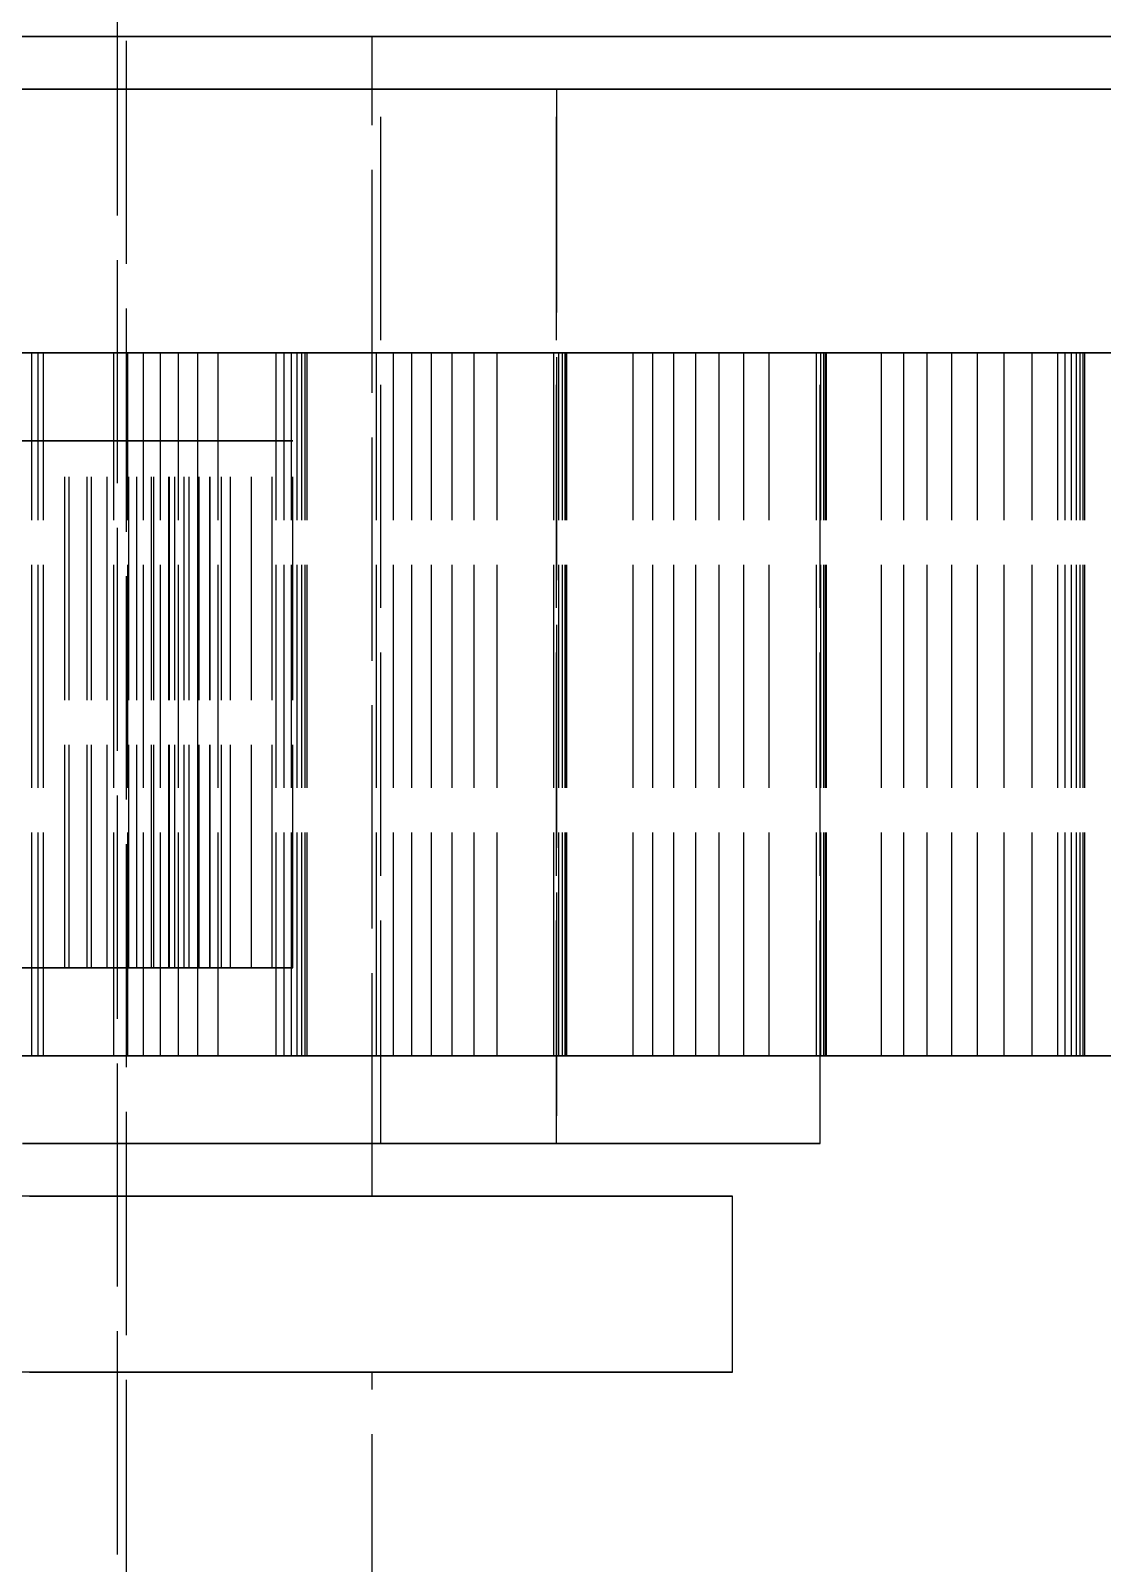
# Model space of a CAD drawing. Header units: millimetres. Extents: x -9 to 221, y -53 to 198.
# Drawn here: x 160.98 to 167.08, y 16.91 to 25.63 of the extents above; entities that cross this region are included whole.
import ezdxf

# ---------------------------------------------------------------- set-up
doc = ezdxf.new("R2010")
doc.units = ezdxf.units.MM
doc.linetypes.add('DASHED', pattern=[1.524, 1.27, -0.254])
doc.layers.add('HIDDEN', color=8, linetype='DASHED')
doc.layers.add('VISIBLE', color=7, linetype='CONTINUOUS')

msp = doc.modelspace()

# ---------------------------------------------------------------- linework, layer by layer
at = {"layer": 'HIDDEN'}
for points in [[(161.475, -25.71), (161.475, 31.6)], [(161.525, 27.1), (161.525, -20.2)], [(167.7369, 25.6), (166.975, 25.6), (166.2131, 25.6), (165.45119, 25.6), (164.68929, 25.6), (163.92738, 25.6), (163.16548, 25.6), (162.40357, 25.6), (161.64167, 25.6), (160.87976, 25.6), (160.11786, 25.6), (159.35595, 25.6), (158.59405, 25.6), (157.83214, 25.6), (157.07024, 25.6), (156.30833, 25.6), (155.54643, 25.6), (154.78452, 25.6), (154.02262, 25.6), (153.26071, 25.6), (152.49881, 25.6), (151.7369, 25.6), (150.975, 25.6)], [(162.925, 25.6), (162.7996, 25.6), (162.67421, 25.6), (162.54881, 25.6), (162.42341, 25.6), (162.29802, 25.6), (162.17262, 25.6), (162.04722, 25.6), (161.92183, 25.6), (161.79643, 25.6), (161.67103, 25.6), (161.54563, 25.6), (161.42024, 25.6), (161.29484, 25.6), (161.16944, 25.6), (161.04405, 25.6), (160.91865, 25.6)], [(160.98135, 25.6), (161.04405, 25.6), (161.10675, 25.6), (161.16944, 25.6), (161.23214, 25.6), (161.29484, 25.6), (161.35754, 25.6), (161.42024, 25.6), (161.48294, 25.6), (161.54563, 25.6), (161.60833, 25.6), (161.67103, 25.6), (161.73373, 25.6), (161.79643, 25.6), (161.85913, 25.6), (161.92183, 25.6), (161.98452, 25.6), (162.04722, 25.6), (162.10992, 25.6), (162.17262, 25.6), (162.23532, 25.6), (162.29802, 25.6), (162.36071, 25.6), (162.42341, 25.6), (162.48611, 25.6), (162.54881, 25.6), (162.61151, 25.6), (162.67421, 25.6), (162.7369, 25.6), (162.7996, 25.6), (162.8623, 25.6), (162.925, 25.6)], [(167.7369, 25.3), (166.975, 25.3), (166.2131, 25.3), (165.45119, 25.3), (164.68929, 25.3), (163.92738, 25.3), (163.16548, 25.3), (162.40357, 25.3), (161.64167, 25.3), (160.87976, 25.3), (160.11786, 25.3), (159.35595, 25.3), (158.59405, 25.3), (157.83214, 25.3), (157.07024, 25.3), (156.30833, 25.3), (155.54643, 25.3), (154.78452, 25.3), (154.02262, 25.3), (153.26071, 25.3), (152.49881, 25.3), (151.7369, 25.3), (150.975, 25.3)], [(160.94325, 25.3), (161.00675, 25.3), (161.07024, 25.3), (161.13373, 25.3), (161.19722, 25.3), (161.26071, 25.3), (161.32421, 25.3), (161.3877, 25.3), (161.45119, 25.3), (161.51468, 25.3), (161.57817, 25.3), (161.64167, 25.3), (161.70516, 25.3), (161.76865, 25.3), (161.83214, 25.3), (161.89563, 25.3), (161.95913, 25.3), (162.02262, 25.3), (162.08611, 25.3), (162.1496, 25.3), (162.2131, 25.3), (162.27659, 25.3), (162.34008, 25.3), (162.40357, 25.3), (162.46706, 25.3), (162.53056, 25.3), (162.59405, 25.3), (162.65754, 25.3), (162.72103, 25.3), (162.78452, 25.3), (162.84802, 25.3), (162.91151, 25.3), (162.975, 25.3)], [(162.975, 25.3), (162.84802, 25.3), (162.72103, 25.3), (162.59405, 25.3), (162.46706, 25.3), (162.34008, 25.3), (162.2131, 25.3), (162.08611, 25.3), (161.95913, 25.3), (161.83214, 25.3), (161.70516, 25.3), (161.57817, 25.3), (161.45119, 25.3), (161.32421, 25.3), (161.19722, 25.3), (161.07024, 25.3), (160.94325, 25.3)], [(160.95913, 25.3), (161.03849, 25.3), (161.11786, 25.3), (161.19722, 25.3), (161.27659, 25.3), (161.35595, 25.3), (161.43532, 25.3), (161.51468, 25.3), (161.59405, 25.3), (161.67341, 25.3), (161.75278, 25.3), (161.83214, 25.3), (161.91151, 25.3), (161.99087, 25.3), (162.07024, 25.3), (162.1496, 25.3), (162.22897, 25.3), (162.30833, 25.3), (162.3877, 25.3), (162.46706, 25.3), (162.54643, 25.3), (162.62579, 25.3), (162.70516, 25.3), (162.78452, 25.3), (162.86389, 25.3), (162.94325, 25.3), (163.02262, 25.3), (163.10198, 25.3), (163.18135, 25.3), (163.26071, 25.3), (163.34008, 25.3), (163.41944, 25.3), (163.49881, 25.3), (163.57817, 25.3), (163.65754, 25.3), (163.7369, 25.3), (163.81627, 25.3), (163.89563, 25.3), (163.975, 25.3)], [(163.975, 25.3), (163.81627, 25.3), (163.65754, 25.3), (163.49881, 25.3), (163.34008, 25.3), (163.18135, 25.3), (163.02262, 25.3), (162.86389, 25.3), (162.70516, 25.3), (162.54643, 25.3), (162.3877, 25.3), (162.22897, 25.3), (162.07024, 25.3), (161.91151, 25.3), (161.75278, 25.3), (161.59405, 25.3), (161.43532, 25.3), (161.27659, 25.3), (161.11786, 25.3), (160.95913, 25.3)], [(160.95913, 25.3), (161.03849, 25.3), (161.11786, 25.3), (161.19722, 25.3), (161.27659, 25.3), (161.35595, 25.3), (161.43532, 25.3), (161.51468, 25.3), (161.59405, 25.3), (161.67341, 25.3), (161.75278, 25.3), (161.83214, 25.3), (161.91151, 25.3), (161.99087, 25.3), (162.07024, 25.3), (162.1496, 25.3), (162.22897, 25.3), (162.30833, 25.3), (162.3877, 25.3), (162.46706, 25.3), (162.54643, 25.3), (162.62579, 25.3), (162.70516, 25.3), (162.78452, 25.3), (162.86389, 25.3), (162.94325, 25.3), (163.02262, 25.3), (163.10198, 25.3), (163.18135, 25.3), (163.26071, 25.3), (163.34008, 25.3), (163.41944, 25.3), (163.49881, 25.3), (163.57817, 25.3), (163.65754, 25.3), (163.7369, 25.3), (163.81627, 25.3), (163.89563, 25.3), (163.975, 25.3)], [(163.975, 25.3), (163.81627, 25.3), (163.65754, 25.3), (163.49881, 25.3), (163.34008, 25.3), (163.18135, 25.3), (163.02262, 25.3), (162.86389, 25.3), (162.70516, 25.3), (162.54643, 25.3), (162.3877, 25.3), (162.22897, 25.3), (162.07024, 25.3), (161.91151, 25.3), (161.75278, 25.3), (161.59405, 25.3), (161.43532, 25.3), (161.27659, 25.3), (161.11786, 25.3), (160.95913, 25.3)], [(162.925, 19), (162.925, 25.3)], [(162.975, 19.3), (162.975, 25.3)], [(163.975, 25.3), (163.975, 19.3)], [(163.975, 19.3), (163.975, 25.3)], [(167.17143, 23.8), (166.56429, 23.8), (165.95714, 23.8), (165.35, 23.8), (164.74286, 23.8), (164.13571, 23.8), (163.52857, 23.8), (162.92143, 23.8), (162.31429, 23.8), (161.70714, 23.8), (161.1, 23.8), (160.49286, 23.8)], [(160.72103, 23.8), (161.07024, 23.8), (161.41944, 23.8), (161.76865, 23.8), (162.11786, 23.8), (162.46706, 23.8), (162.81627, 23.8), (163.16548, 23.8), (163.51468, 23.8), (163.86389, 23.8), (164.2131, 23.8), (164.5623, 23.8), (164.91151, 23.8), (165.26071, 23.8), (165.60992, 23.8), (165.95913, 23.8), (166.30833, 23.8), (166.65754, 23.8), (167.00675, 23.8), (167.35595, 23.8)], [(167.70516, 23.8), (167.00675, 23.8), (166.30833, 23.8), (165.60992, 23.8), (164.91151, 23.8), (164.2131, 23.8), (163.51468, 23.8), (162.81627, 23.8), (162.11786, 23.8), (161.41944, 23.8), (160.72103, 23.8)], [(160.79643, 23.8), (161.1, 23.8), (161.40357, 23.8), (161.70714, 23.8), (162.01071, 23.8), (162.31429, 23.8), (162.61786, 23.8), (162.92143, 23.8), (163.225, 23.8), (163.52857, 23.8), (163.83214, 23.8), (164.13571, 23.8), (164.43929, 23.8), (164.74286, 23.8), (165.04643, 23.8), (165.35, 23.8), (165.65357, 23.8), (165.95714, 23.8), (166.26071, 23.8), (166.56429, 23.8), (166.86786, 23.8), (167.17143, 23.8)], [(160.93532, 23.8), (161.03849, 23.8), (161.14167, 23.8), (161.24484, 23.8), (161.34802, 23.8), (161.45119, 23.8), (161.55437, 23.8), (161.65754, 23.8), (161.76071, 23.8), (161.86389, 23.8), (161.96706, 23.8), (162.07024, 23.8), (162.17341, 23.8), (162.27659, 23.8), (162.37976, 23.8), (162.48294, 23.8), (162.58611, 23.8), (162.68929, 23.8), (162.79246, 23.8), (162.89563, 23.8), (162.99881, 23.8), (163.10198, 23.8), (163.20516, 23.8), (163.30833, 23.8), (163.41151, 23.8), (163.51468, 23.8), (163.61786, 23.8), (163.72103, 23.8), (163.82421, 23.8), (163.92738, 23.8), (164.03056, 23.8), (164.13373, 23.8), (164.2369, 23.8), (164.34008, 23.8), (164.44325, 23.8), (164.54643, 23.8), (164.6496, 23.8), (164.75278, 23.8), (164.85595, 23.8), (164.95913, 23.8), (165.0623, 23.8), (165.16548, 23.8), (165.26865, 23.8), (165.37183, 23.8), (165.475, 23.8)], [(165.475, 23.8), (165.26865, 23.8), (165.0623, 23.8), (164.85595, 23.8), (164.6496, 23.8), (164.44325, 23.8), (164.2369, 23.8), (164.03056, 23.8), (163.82421, 23.8), (163.61786, 23.8), (163.41151, 23.8), (163.20516, 23.8), (162.99881, 23.8), (162.79246, 23.8), (162.58611, 23.8), (162.37976, 23.8), (162.17341, 23.8), (161.96706, 23.8), (161.76071, 23.8), (161.55437, 23.8), (161.34802, 23.8), (161.14167, 23.8), (160.93532, 23.8)], [(160.94327, 23.8), (160.98794, 23.8)], [(160.98794, 23.8), (160.94327, 23.8)], [(160.98794, 23.8), (161.02509, 23.8)], [(161.02509, 23.8), (160.98794, 23.8)], [(160.98794, 19.8), (160.98794, 23.8)], [(160.98794, 19.8), (160.98794, 23.8)], [(161.02509, 23.8), (161.05399, 23.8)], [(161.05399, 23.8), (161.02509, 23.8)], [(161.02509, 19.8), (161.02509, 23.8)], [(161.02509, 19.8), (161.02509, 23.8)], [(161.05399, 23.8), (161.45482, 23.8)], [(161.45482, 23.8), (161.05399, 23.8)], [(161.05399, 19.8), (161.05399, 23.8)], [(161.05399, 19.8), (161.05399, 23.8)], [(161.45482, 23.8), (161.53533, 23.8)], [(161.53533, 23.8), (161.45482, 23.8)], [(161.45482, 19.8), (161.45482, 23.8)], [(161.45482, 19.8), (161.45482, 23.8)], [(161.53533, 23.8), (161.62399, 23.8)], [(161.62399, 23.8), (161.53533, 23.8)], [(161.53533, 19.8), (161.53533, 23.8)], [(161.53533, 19.8), (161.53533, 23.8)], [(161.62399, 23.8), (161.72007, 23.8)], [(161.72007, 23.8), (161.62399, 23.8)], [(161.62399, 19.8), (161.62399, 23.8)], [(161.62399, 19.8), (161.62399, 23.8)], [(161.72007, 23.8), (161.82306, 23.8)], [(161.82306, 23.8), (161.72007, 23.8)], [(161.72007, 19.8), (161.72007, 23.8)], [(161.72007, 19.8), (161.72007, 23.8)], [(161.82306, 23.8), (161.93257, 23.8)], [(161.93257, 23.8), (161.82306, 23.8)], [(161.82306, 19.8), (161.82306, 23.8)], [(161.82306, 19.8), (161.82306, 23.8)], [(161.93257, 23.8), (162.04831, 23.8)], [(162.04831, 23.8), (161.93257, 23.8)], [(161.93257, 19.8), (161.93257, 23.8)], [(161.93257, 19.8), (161.93257, 23.8)], [(162.04831, 23.8), (162.37857, 23.8)], [(162.37857, 23.8), (162.04831, 23.8)], [(162.04831, 19.8), (162.04831, 23.8)], [(162.04831, 19.8), (162.04831, 23.8)], [(162.37857, 23.8), (162.42503, 23.8)], [(162.42503, 23.8), (162.37857, 23.8)], [(162.37857, 19.8), (162.37857, 23.8)], [(162.37857, 19.8), (162.37857, 23.8)], [(162.42503, 23.8), (162.46516, 23.8)], [(162.46516, 23.8), (162.42503, 23.8)], [(162.42503, 19.8), (162.42503, 23.8)], [(162.42503, 19.8), (162.42503, 23.8)], [(162.46516, 23.8), (162.49869, 23.8)], [(162.49869, 23.8), (162.46516, 23.8)], [(162.46516, 19.8), (162.46516, 23.8)], [(162.46516, 19.8), (162.46516, 23.8)], [(162.49869, 23.8), (162.52527, 23.8)], [(162.52527, 23.8), (162.49869, 23.8)], [(162.49869, 19.8), (162.49869, 23.8)], [(162.49869, 19.8), (162.49869, 23.8)], [(162.52527, 23.8), (162.54441, 23.8)], [(162.54441, 23.8), (162.52527, 23.8)], [(162.52527, 19.8), (162.52527, 23.8)], [(162.52527, 19.8), (162.52527, 23.8)], [(162.54441, 23.8), (162.55542, 23.8)], [(162.55542, 23.8), (162.54441, 23.8)], [(162.54441, 19.8), (162.54441, 23.8)], [(162.54441, 19.8), (162.54441, 23.8)], [(162.55542, 23.8), (162.94938, 23.8)], [(162.94938, 23.8), (162.55542, 23.8)], [(162.55542, 19.8), (162.55542, 23.8)], [(162.55542, 19.8), (162.55542, 23.8)], [(162.94938, 23.8), (163.04591, 23.8)], [(163.04591, 23.8), (162.94938, 23.8)], [(162.94938, 19.8), (162.94938, 23.8)], [(162.94938, 19.8), (162.94938, 23.8)], [(163.04591, 23.8), (163.15041, 23.8)], [(163.15041, 23.8), (163.04591, 23.8)], [(163.04591, 19.8), (163.04591, 23.8)], [(163.04591, 19.8), (163.04591, 23.8)], [(163.15041, 23.8), (163.26218, 23.8)], [(163.26218, 23.8), (163.15041, 23.8)], [(163.15041, 19.8), (163.15041, 23.8)], [(163.15041, 19.8), (163.15041, 23.8)], [(163.26218, 23.8), (163.3807, 23.8)], [(163.3807, 23.8), (163.26218, 23.8)], [(163.26218, 19.8), (163.26218, 23.8)], [(163.26218, 19.8), (163.26218, 23.8)], [(163.3807, 23.8), (163.50558, 23.8)], [(163.50558, 23.8), (163.3807, 23.8)], [(163.3807, 19.8), (163.3807, 23.8)], [(163.3807, 19.8), (163.3807, 23.8)], [(163.50558, 23.8), (163.63651, 23.8)], [(163.63651, 23.8), (163.50558, 23.8)], [(163.50558, 19.8), (163.50558, 23.8)], [(163.50558, 19.8), (163.50558, 23.8)], [(163.63651, 23.8), (163.95967, 23.8)], [(163.95967, 23.8), (163.63651, 23.8)], [(163.63651, 19.8), (163.63651, 23.8)], [(163.63651, 19.8), (163.63651, 23.8)], [(163.95967, 23.8), (163.98744, 23.8)], [(163.98744, 23.8), (163.95967, 23.8)], [(163.95967, 19.8), (163.95967, 23.8)], [(163.95967, 19.8), (163.95967, 23.8)], [(163.98744, 23.8), (164.00898, 23.8)], [(164.00898, 23.8), (163.98744, 23.8)], [(163.98744, 19.8), (163.98744, 23.8)], [(163.98744, 19.8), (163.98744, 23.8)], [(164.00898, 23.8), (164.02405, 23.8)], [(164.02405, 23.8), (164.00898, 23.8)], [(164.00898, 19.8), (164.00898, 23.8)], [(164.00898, 19.8), (164.00898, 23.8)], [(164.02405, 23.8), (164.0323, 23.8)], [(164.0323, 23.8), (164.02405, 23.8)], [(164.02405, 19.8), (164.02405, 23.8)], [(164.02405, 19.8), (164.02405, 23.8)], [(164.03327, 23.8), (164.0263, 23.8)], [(164.0263, 23.8), (164.41003, 23.8)], [(164.41003, 23.8), (164.0263, 23.8)], [(164.0263, 23.8), (164.03327, 23.8)], [(164.0263, 19.8), (164.0263, 23.8)], [(164.0263, 19.8), (164.0263, 23.8)], [(164.0323, 23.8), (164.03327, 23.8)], [(164.03327, 23.8), (164.0323, 23.8)], [(164.0323, 19.8), (164.0323, 23.8)], [(164.0323, 19.8), (164.0323, 23.8)], [(164.03327, 19.8), (164.03327, 23.8)], [(164.03327, 19.8), (164.03327, 23.8)], [(164.41003, 23.8), (164.52175, 23.8)], [(164.52175, 23.8), (164.41003, 23.8)], [(164.41003, 19.8), (164.41003, 23.8)], [(164.41003, 19.8), (164.41003, 23.8)], [(164.52175, 23.8), (164.64122, 23.8)], [(164.64122, 23.8), (164.52175, 23.8)], [(164.52175, 19.8), (164.52175, 23.8)], [(164.52175, 19.8), (164.52175, 23.8)], [(164.64122, 23.8), (164.76772, 23.8)], [(164.76772, 23.8), (164.64122, 23.8)], [(164.64122, 19.8), (164.64122, 23.8)], [(164.64122, 19.8), (164.64122, 23.8)], [(164.76772, 23.8), (164.90075, 23.8)], [(164.90075, 23.8), (164.76772, 23.8)], [(164.76772, 19.8), (164.76772, 23.8)], [(164.76772, 19.8), (164.76772, 23.8)], [(164.90075, 23.8), (165.03992, 23.8)], [(165.03992, 23.8), (164.90075, 23.8)], [(164.90075, 19.8), (164.90075, 23.8)], [(164.90075, 19.8), (164.90075, 23.8)], [(165.03992, 23.8), (165.18495, 23.8)], [(165.18495, 23.8), (165.03992, 23.8)], [(165.03992, 19.8), (165.03992, 23.8)], [(165.03992, 19.8), (165.03992, 23.8)], [(165.18495, 23.8), (165.49824, 23.8)], [(165.49824, 23.8), (165.18495, 23.8)], [(165.18495, 19.8), (165.18495, 23.8)], [(165.18495, 19.8), (165.18495, 23.8)], [(165.47899, 23.8), (165.45408, 23.8)], [(165.45408, 23.8), (165.82431, 23.8)], [(165.82431, 23.8), (165.45408, 23.8)], [(165.45408, 23.8), (165.47899, 23.8)], [(165.45408, 19.8), (165.45408, 23.8)], [(165.45408, 19.8), (165.45408, 23.8)], [(165.475, 19.3), (165.475, 23.8)], [(165.49619, 23.8), (165.47899, 23.8)], [(165.47899, 23.8), (165.49619, 23.8)], [(165.47899, 19.8), (165.47899, 23.8)], [(165.47899, 19.8), (165.47899, 23.8)], [(165.50634, 23.8), (165.49619, 23.8)], [(165.49619, 23.8), (165.50634, 23.8)], [(165.49619, 19.8), (165.49619, 23.8)], [(165.49619, 19.8), (165.49619, 23.8)], [(165.49824, 23.8), (165.50708, 23.8)], [(165.50708, 23.8), (165.49824, 23.8)], [(165.49824, 19.8), (165.49824, 23.8)], [(165.49824, 19.8), (165.49824, 23.8)], [(165.50986, 23.8), (165.50634, 23.8)], [(165.50634, 23.8), (165.50986, 23.8)], [(165.50634, 19.8), (165.50634, 23.8)], [(165.50634, 19.8), (165.50634, 23.8)], [(165.50708, 23.8), (165.50986, 23.8)], [(165.50986, 23.8), (165.50708, 23.8)], [(165.50708, 19.8), (165.50708, 23.8)], [(165.50708, 19.8), (165.50708, 23.8)], [(165.50986, 19.8), (165.50986, 23.8)], [(165.50986, 19.8), (165.50986, 23.8)], [(165.82431, 23.8), (165.95027, 23.8)], [(165.95027, 23.8), (165.82431, 23.8)], [(165.82431, 19.8), (165.82431, 23.8)], [(165.82431, 19.8), (165.82431, 23.8)], [(165.95027, 23.8), (166.08367, 23.8)], [(166.08367, 23.8), (165.95027, 23.8)], [(165.95027, 19.8), (165.95027, 23.8)], [(165.95027, 19.8), (165.95027, 23.8)], [(166.08367, 23.8), (166.22383, 23.8)], [(166.22383, 23.8), (166.08367, 23.8)], [(166.08367, 19.8), (166.08367, 23.8)], [(166.08367, 19.8), (166.08367, 23.8)], [(166.22383, 23.8), (166.37024, 23.8)], [(166.37024, 23.8), (166.22383, 23.8)], [(166.22383, 19.8), (166.22383, 23.8)], [(166.22383, 19.8), (166.22383, 23.8)], [(166.37024, 23.8), (166.52253, 23.8)], [(166.52253, 23.8), (166.37024, 23.8)], [(166.37024, 19.8), (166.37024, 23.8)], [(166.37024, 19.8), (166.37024, 23.8)], [(166.52253, 23.8), (166.6804, 23.8)], [(166.6804, 23.8), (166.52253, 23.8)], [(166.52253, 19.8), (166.52253, 23.8)], [(166.52253, 19.8), (166.52253, 23.8)], [(166.6804, 23.8), (166.98116, 23.8)], [(166.98116, 23.8), (166.6804, 23.8)], [(166.6804, 19.8), (166.6804, 23.8)], [(166.6804, 19.8), (166.6804, 23.8)], [(166.86921, 23.8), (166.82659, 23.8)], [(166.82659, 23.8), (167.18015, 23.8)], [(167.18015, 23.8), (166.82659, 23.8)], [(166.82659, 23.8), (166.86921, 23.8)], [(166.82659, 19.8), (166.82659, 23.8)], [(166.82659, 19.8), (166.82659, 23.8)], [(166.90444, 23.8), (166.86921, 23.8)], [(166.86921, 23.8), (166.90444, 23.8)], [(166.86921, 19.8), (166.86921, 23.8)], [(166.86921, 19.8), (166.86921, 23.8)], [(166.9329, 23.8), (166.90444, 23.8)], [(166.90444, 23.8), (166.9329, 23.8)], [(166.90444, 19.8), (166.90444, 23.8)], [(166.90444, 19.8), (166.90444, 23.8)], [(166.95498, 23.8), (166.9329, 23.8)], [(166.9329, 23.8), (166.95498, 23.8)], [(166.9329, 19.8), (166.9329, 23.8)], [(166.9329, 19.8), (166.9329, 23.8)], [(166.97099, 23.8), (166.95498, 23.8)], [(166.95498, 23.8), (166.97099, 23.8)], [(166.95498, 19.8), (166.95498, 23.8)], [(166.95498, 19.8), (166.95498, 23.8)], [(166.98116, 23.8), (166.97099, 23.8)], [(166.97099, 23.8), (166.98116, 23.8)], [(166.97099, 19.8), (166.97099, 23.8)], [(166.97099, 19.8), (166.97099, 23.8)], [(166.98116, 19.8), (166.98116, 23.8)], [(166.98116, 19.8), (166.98116, 23.8)], [(160.84967, 23.3), (161.2002, 23.3)], [(161.2002, 23.3), (160.84967, 23.3)], [(161.58652, 23.3), (161.17514, 23.3)], [(161.17514, 23.3), (161.32759, 23.3)], [(161.32759, 23.3), (161.17514, 23.3)], [(161.17514, 23.3), (161.58652, 23.3)], [(161.17514, 20.3), (161.17514, 23.3)], [(161.17514, 20.3), (161.17514, 23.3)], [(161.2002, 23.3), (161.30318, 23.3)], [(161.30318, 23.3), (161.2002, 23.3)], [(161.2002, 20.3), (161.2002, 23.3)], [(161.2002, 20.3), (161.2002, 23.3)], [(161.30318, 23.3), (161.41773, 23.3)], [(161.41773, 23.3), (161.30318, 23.3)], [(161.30318, 20.3), (161.30318, 23.3)], [(161.30318, 20.3), (161.30318, 23.3)], [(161.32759, 23.3), (161.76748, 23.3)], [(161.76748, 23.3), (161.32759, 23.3)], [(161.32759, 20.3), (161.32759, 23.3)], [(161.32759, 20.3), (161.32759, 23.3)], [(161.41773, 23.3), (161.54006, 23.3)], [(161.54006, 23.3), (161.41773, 23.3)], [(161.41773, 20.3), (161.41773, 23.3)], [(161.41773, 20.3), (161.41773, 23.3)], [(161.54006, 23.3), (161.66869, 23.3)], [(161.66869, 23.3), (161.54006, 23.3)], [(161.54006, 20.3), (161.54006, 23.3)], [(161.54006, 20.3), (161.54006, 23.3)], [(161.68331, 23.3), (161.58652, 23.3)], [(161.58652, 23.3), (161.68331, 23.3)], [(161.58652, 20.3), (161.58652, 23.3)], [(161.58652, 20.3), (161.58652, 23.3)], [(161.66869, 23.3), (161.80263, 23.3)], [(161.80263, 23.3), (161.66869, 23.3)], [(161.66869, 20.3), (161.66869, 23.3)], [(161.66869, 20.3), (161.66869, 23.3)], [(161.77232, 23.3), (161.68331, 23.3)], [(161.68331, 23.3), (161.77232, 23.3)], [(161.68331, 20.3), (161.68331, 23.3)], [(161.68331, 20.3), (161.68331, 23.3)], [(161.76748, 23.3), (161.88282, 23.3)], [(161.88282, 23.3), (161.76748, 23.3)], [(161.76748, 20.3), (161.76748, 23.3)], [(161.76748, 20.3), (161.76748, 23.3)], [(161.85514, 23.3), (161.77232, 23.3)], [(161.77232, 23.3), (161.85514, 23.3)], [(161.77232, 20.3), (161.77232, 23.3)], [(161.77232, 20.3), (161.77232, 23.3)], [(161.80263, 23.3), (161.94111, 23.3)], [(161.94111, 23.3), (161.80263, 23.3)], [(161.80263, 20.3), (161.80263, 23.3)], [(161.80263, 20.3), (161.80263, 23.3)], [(161.93198, 23.3), (161.85514, 23.3)], [(161.85514, 23.3), (161.93198, 23.3)], [(161.85514, 20.3), (161.85514, 23.3)], [(161.85514, 20.3), (161.85514, 23.3)], [(161.88282, 23.3), (162.00034, 23.3)], [(162.00034, 23.3), (161.88282, 23.3)], [(161.88282, 20.3), (161.88282, 23.3)], [(161.88282, 20.3), (161.88282, 23.3)], [(162.00273, 23.3), (161.93198, 23.3)], [(161.93198, 23.3), (162.00273, 23.3)], [(161.93198, 20.3), (161.93198, 23.3)], [(161.93198, 20.3), (161.93198, 23.3)], [(161.94111, 23.3), (162.06714, 23.3)], [(162.06714, 23.3), (161.94111, 23.3)], [(161.94111, 20.3), (161.94111, 23.3)], [(161.94111, 20.3), (161.94111, 23.3)], [(162.00034, 23.3), (162.11879, 23.3)], [(162.11879, 23.3), (162.00034, 23.3)], [(162.00034, 20.3), (162.00034, 23.3)], [(162.00034, 20.3), (162.00034, 23.3)], [(162.06714, 23.3), (162.00273, 23.3)], [(162.00273, 23.3), (162.06714, 23.3)], [(162.00273, 20.3), (162.00273, 23.3)], [(162.00273, 20.3), (162.00273, 23.3)], [(162.06714, 20.3), (162.06714, 23.3)], [(162.06714, 20.3), (162.06714, 23.3)], [(162.11879, 23.3), (162.23742, 23.3)], [(162.23742, 23.3), (162.11879, 23.3)], [(162.11879, 20.3), (162.11879, 23.3)], [(162.11879, 20.3), (162.11879, 23.3)], [(162.23742, 23.3), (162.3556, 23.3)], [(162.3556, 23.3), (162.23742, 23.3)], [(162.23742, 20.3), (162.23742, 23.3)], [(162.23742, 20.3), (162.23742, 23.3)], [(162.3556, 23.3), (162.47273, 23.3)], [(162.47273, 23.3), (162.3556, 23.3)], [(162.3556, 20.3), (162.3556, 23.3)], [(162.3556, 20.3), (162.3556, 23.3)], [(162.47273, 20.3), (162.47273, 23.3)], [(162.47273, 20.3), (162.47273, 23.3)], [(160.84967, 20.3), (161.2002, 20.3)], [(161.2002, 20.3), (160.84967, 20.3)], [(161.58652, 20.3), (161.17514, 20.3)], [(161.17514, 20.3), (161.32759, 20.3)], [(161.32759, 20.3), (161.17514, 20.3)], [(161.17514, 20.3), (161.58652, 20.3)], [(161.2002, 20.3), (161.30318, 20.3)], [(161.30318, 20.3), (161.2002, 20.3)], [(161.30318, 20.3), (161.41773, 20.3)], [(161.41773, 20.3), (161.30318, 20.3)], [(161.32759, 20.3), (161.76748, 20.3)], [(161.76748, 20.3), (161.32759, 20.3)], [(161.41773, 20.3), (161.54006, 20.3)], [(161.54006, 20.3), (161.41773, 20.3)], [(161.54006, 20.3), (161.66869, 20.3)], [(161.66869, 20.3), (161.54006, 20.3)], [(161.68331, 20.3), (161.58652, 20.3)], [(161.58652, 20.3), (161.68331, 20.3)], [(161.66869, 20.3), (161.80263, 20.3)], [(161.80263, 20.3), (161.66869, 20.3)], [(161.77232, 20.3), (161.68331, 20.3)], [(161.68331, 20.3), (161.77232, 20.3)], [(161.76748, 20.3), (161.88282, 20.3)], [(161.88282, 20.3), (161.76748, 20.3)], [(161.85514, 20.3), (161.77232, 20.3)], [(161.77232, 20.3), (161.85514, 20.3)], [(161.80263, 20.3), (161.94111, 20.3)], [(161.94111, 20.3), (161.80263, 20.3)], [(161.93198, 20.3), (161.85514, 20.3)], [(161.85514, 20.3), (161.93198, 20.3)], [(161.88282, 20.3), (162.00034, 20.3)], [(162.00034, 20.3), (161.88282, 20.3)], [(162.00273, 20.3), (161.93198, 20.3)], [(161.93198, 20.3), (162.00273, 20.3)], [(161.94111, 20.3), (162.06714, 20.3)], [(162.06714, 20.3), (161.94111, 20.3)], [(162.00034, 20.3), (162.11879, 20.3)], [(162.11879, 20.3), (162.00034, 20.3)], [(162.06714, 20.3), (162.00273, 20.3)], [(162.00273, 20.3), (162.06714, 20.3)], [(162.11879, 20.3), (162.23742, 20.3)], [(162.23742, 20.3), (162.11879, 20.3)], [(162.23742, 20.3), (162.3556, 20.3)], [(162.3556, 20.3), (162.23742, 20.3)], [(162.3556, 20.3), (162.47273, 20.3)], [(162.47273, 20.3), (162.3556, 20.3)], [(167.17143, 19.8), (166.56429, 19.8), (165.95714, 19.8), (165.35, 19.8), (164.74286, 19.8), (164.13571, 19.8), (163.52857, 19.8), (162.92143, 19.8), (162.31429, 19.8), (161.70714, 19.8), (161.1, 19.8), (160.49286, 19.8)], [(160.79643, 19.8), (161.1, 19.8), (161.40357, 19.8), (161.70714, 19.8), (162.01071, 19.8), (162.31429, 19.8), (162.61786, 19.8), (162.92143, 19.8), (163.225, 19.8), (163.52857, 19.8), (163.83214, 19.8), (164.13571, 19.8), (164.43929, 19.8), (164.74286, 19.8), (165.04643, 19.8), (165.35, 19.8), (165.65357, 19.8), (165.95714, 19.8), (166.26071, 19.8), (166.56429, 19.8), (166.86786, 19.8), (167.17143, 19.8)], [(160.94327, 19.8), (160.98794, 19.8)], [(160.98794, 19.8), (160.94327, 19.8)], [(160.98794, 19.8), (161.02509, 19.8)], [(161.02509, 19.8), (160.98794, 19.8)], [(161.02509, 19.8), (161.05399, 19.8)], [(161.05399, 19.8), (161.02509, 19.8)], [(161.05399, 19.8), (161.45482, 19.8)], [(161.45482, 19.8), (161.05399, 19.8)], [(161.45482, 19.8), (161.53533, 19.8)], [(161.53533, 19.8), (161.45482, 19.8)], [(161.53533, 19.8), (161.62399, 19.8)], [(161.62399, 19.8), (161.53533, 19.8)], [(161.62399, 19.8), (161.72007, 19.8)], [(161.72007, 19.8), (161.62399, 19.8)], [(161.72007, 19.8), (161.82306, 19.8)], [(161.82306, 19.8), (161.72007, 19.8)], [(161.82306, 19.8), (161.93257, 19.8)], [(161.93257, 19.8), (161.82306, 19.8)], [(161.93257, 19.8), (162.04831, 19.8)], [(162.04831, 19.8), (161.93257, 19.8)], [(162.04831, 19.8), (162.37857, 19.8)], [(162.37857, 19.8), (162.04831, 19.8)], [(162.37857, 19.8), (162.42503, 19.8)], [(162.42503, 19.8), (162.37857, 19.8)], [(162.42503, 19.8), (162.46516, 19.8)], [(162.46516, 19.8), (162.42503, 19.8)], [(162.46516, 19.8), (162.49869, 19.8)], [(162.49869, 19.8), (162.46516, 19.8)], [(162.49869, 19.8), (162.52527, 19.8)], [(162.52527, 19.8), (162.49869, 19.8)], [(162.52527, 19.8), (162.54441, 19.8)], [(162.54441, 19.8), (162.52527, 19.8)], [(162.54441, 19.8), (162.55542, 19.8)], [(162.55542, 19.8), (162.54441, 19.8)], [(162.55542, 19.8), (162.94938, 19.8)], [(162.94938, 19.8), (162.55542, 19.8)], [(162.94938, 19.8), (163.04591, 19.8)], [(163.04591, 19.8), (162.94938, 19.8)], [(163.04591, 19.8), (163.15041, 19.8)], [(163.15041, 19.8), (163.04591, 19.8)], [(163.15041, 19.8), (163.26218, 19.8)], [(163.26218, 19.8), (163.15041, 19.8)], [(163.26218, 19.8), (163.3807, 19.8)], [(163.3807, 19.8), (163.26218, 19.8)], [(163.3807, 19.8), (163.50558, 19.8)], [(163.50558, 19.8), (163.3807, 19.8)], [(163.50558, 19.8), (163.63651, 19.8)], [(163.63651, 19.8), (163.50558, 19.8)], [(163.63651, 19.8), (163.95967, 19.8)], [(163.95967, 19.8), (163.63651, 19.8)], [(163.95967, 19.8), (163.98744, 19.8)], [(163.98744, 19.8), (163.95967, 19.8)], [(163.98744, 19.8), (164.00898, 19.8)], [(164.00898, 19.8), (163.98744, 19.8)], [(164.00898, 19.8), (164.02405, 19.8)], [(164.02405, 19.8), (164.00898, 19.8)], [(164.02405, 19.8), (164.0323, 19.8)], [(164.0323, 19.8), (164.02405, 19.8)], [(164.03327, 19.8), (164.0263, 19.8)], [(164.0263, 19.8), (164.41003, 19.8)], [(164.41003, 19.8), (164.0263, 19.8)], [(164.0263, 19.8), (164.03327, 19.8)], [(164.0323, 19.8), (164.03327, 19.8)], [(164.03327, 19.8), (164.0323, 19.8)], [(164.41003, 19.8), (164.52175, 19.8)], [(164.52175, 19.8), (164.41003, 19.8)], [(164.52175, 19.8), (164.64122, 19.8)], [(164.64122, 19.8), (164.52175, 19.8)], [(164.64122, 19.8), (164.76772, 19.8)], [(164.76772, 19.8), (164.64122, 19.8)], [(164.76772, 19.8), (164.90075, 19.8)], [(164.90075, 19.8), (164.76772, 19.8)], [(164.90075, 19.8), (165.03992, 19.8)], [(165.03992, 19.8), (164.90075, 19.8)], [(165.03992, 19.8), (165.18495, 19.8)], [(165.18495, 19.8), (165.03992, 19.8)], [(165.18495, 19.8), (165.49824, 19.8)], [(165.49824, 19.8), (165.18495, 19.8)], [(165.47899, 19.8), (165.45408, 19.8)], [(165.45408, 19.8), (165.82431, 19.8)], [(165.82431, 19.8), (165.45408, 19.8)], [(165.45408, 19.8), (165.47899, 19.8)], [(165.49619, 19.8), (165.47899, 19.8)], [(165.47899, 19.8), (165.49619, 19.8)], [(165.50634, 19.8), (165.49619, 19.8)], [(165.49619, 19.8), (165.50634, 19.8)], [(165.49824, 19.8), (165.50708, 19.8)], [(165.50708, 19.8), (165.49824, 19.8)], [(165.50986, 19.8), (165.50634, 19.8)], [(165.50634, 19.8), (165.50986, 19.8)], [(165.50708, 19.8), (165.50986, 19.8)], [(165.50986, 19.8), (165.50708, 19.8)], [(165.82431, 19.8), (165.95027, 19.8)], [(165.95027, 19.8), (165.82431, 19.8)], [(165.95027, 19.8), (166.08367, 19.8)], [(166.08367, 19.8), (165.95027, 19.8)], [(166.08367, 19.8), (166.22383, 19.8)], [(166.22383, 19.8), (166.08367, 19.8)], [(166.22383, 19.8), (166.37024, 19.8)], [(166.37024, 19.8), (166.22383, 19.8)], [(166.37024, 19.8), (166.52253, 19.8)], [(166.52253, 19.8), (166.37024, 19.8)], [(166.52253, 19.8), (166.6804, 19.8)], [(166.6804, 19.8), (166.52253, 19.8)], [(166.6804, 19.8), (166.98116, 19.8)], [(166.98116, 19.8), (166.6804, 19.8)], [(166.86921, 19.8), (166.82659, 19.8)], [(166.82659, 19.8), (167.18015, 19.8)], [(167.18015, 19.8), (166.82659, 19.8)], [(166.82659, 19.8), (166.86921, 19.8)], [(166.90444, 19.8), (166.86921, 19.8)], [(166.86921, 19.8), (166.90444, 19.8)], [(166.9329, 19.8), (166.90444, 19.8)], [(166.90444, 19.8), (166.9329, 19.8)], [(166.95498, 19.8), (166.9329, 19.8)], [(166.9329, 19.8), (166.95498, 19.8)], [(166.97099, 19.8), (166.95498, 19.8)], [(166.95498, 19.8), (166.97099, 19.8)], [(166.98116, 19.8), (166.97099, 19.8)], [(166.97099, 19.8), (166.98116, 19.8)], [(160.93532, 19.3), (161.03849, 19.3), (161.14167, 19.3), (161.24484, 19.3), (161.34802, 19.3), (161.45119, 19.3), (161.55437, 19.3), (161.65754, 19.3), (161.76071, 19.3), (161.86389, 19.3), (161.96706, 19.3), (162.07024, 19.3), (162.17341, 19.3), (162.27659, 19.3), (162.37976, 19.3), (162.48294, 19.3), (162.58611, 19.3), (162.68929, 19.3), (162.79246, 19.3), (162.89563, 19.3), (162.99881, 19.3), (163.10198, 19.3), (163.20516, 19.3), (163.30833, 19.3), (163.41151, 19.3), (163.51468, 19.3), (163.61786, 19.3), (163.72103, 19.3), (163.82421, 19.3), (163.92738, 19.3), (164.03056, 19.3), (164.13373, 19.3), (164.2369, 19.3), (164.34008, 19.3), (164.44325, 19.3), (164.54643, 19.3), (164.6496, 19.3), (164.75278, 19.3), (164.85595, 19.3), (164.95913, 19.3), (165.0623, 19.3), (165.16548, 19.3), (165.26865, 19.3), (165.37183, 19.3), (165.475, 19.3)], [(165.475, 19.3), (165.26865, 19.3), (165.0623, 19.3), (164.85595, 19.3), (164.6496, 19.3), (164.44325, 19.3), (164.2369, 19.3), (164.03056, 19.3), (163.82421, 19.3), (163.61786, 19.3), (163.41151, 19.3), (163.20516, 19.3), (162.99881, 19.3), (162.79246, 19.3), (162.58611, 19.3), (162.37976, 19.3), (162.17341, 19.3), (161.96706, 19.3), (161.76071, 19.3), (161.55437, 19.3), (161.34802, 19.3), (161.14167, 19.3), (160.93532, 19.3)], [(160.94325, 19.3), (161.00675, 19.3), (161.07024, 19.3), (161.13373, 19.3), (161.19722, 19.3), (161.26071, 19.3), (161.32421, 19.3), (161.3877, 19.3), (161.45119, 19.3), (161.51468, 19.3), (161.57817, 19.3), (161.64167, 19.3), (161.70516, 19.3), (161.76865, 19.3), (161.83214, 19.3), (161.89563, 19.3), (161.95913, 19.3), (162.02262, 19.3), (162.08611, 19.3), (162.1496, 19.3), (162.2131, 19.3), (162.27659, 19.3), (162.34008, 19.3), (162.40357, 19.3), (162.46706, 19.3), (162.53056, 19.3), (162.59405, 19.3), (162.65754, 19.3), (162.72103, 19.3), (162.78452, 19.3), (162.84802, 19.3), (162.91151, 19.3), (162.975, 19.3)], [(162.975, 19.3), (162.84802, 19.3), (162.72103, 19.3), (162.59405, 19.3), (162.46706, 19.3), (162.34008, 19.3), (162.2131, 19.3), (162.08611, 19.3), (161.95913, 19.3), (161.83214, 19.3), (161.70516, 19.3), (161.57817, 19.3), (161.45119, 19.3), (161.32421, 19.3), (161.19722, 19.3), (161.07024, 19.3), (160.94325, 19.3)], [(160.95913, 19.3), (161.03849, 19.3), (161.11786, 19.3), (161.19722, 19.3), (161.27659, 19.3), (161.35595, 19.3), (161.43532, 19.3), (161.51468, 19.3), (161.59405, 19.3), (161.67341, 19.3), (161.75278, 19.3), (161.83214, 19.3), (161.91151, 19.3), (161.99087, 19.3), (162.07024, 19.3), (162.1496, 19.3), (162.22897, 19.3), (162.30833, 19.3), (162.3877, 19.3), (162.46706, 19.3), (162.54643, 19.3), (162.62579, 19.3), (162.70516, 19.3), (162.78452, 19.3), (162.86389, 19.3), (162.94325, 19.3), (163.02262, 19.3), (163.10198, 19.3), (163.18135, 19.3), (163.26071, 19.3), (163.34008, 19.3), (163.41944, 19.3), (163.49881, 19.3), (163.57817, 19.3), (163.65754, 19.3), (163.7369, 19.3), (163.81627, 19.3), (163.89563, 19.3), (163.975, 19.3)], [(163.975, 19.3), (163.81627, 19.3), (163.65754, 19.3), (163.49881, 19.3), (163.34008, 19.3), (163.18135, 19.3), (163.02262, 19.3), (162.86389, 19.3), (162.70516, 19.3), (162.54643, 19.3), (162.3877, 19.3), (162.22897, 19.3), (162.07024, 19.3), (161.91151, 19.3), (161.75278, 19.3), (161.59405, 19.3), (161.43532, 19.3), (161.27659, 19.3), (161.11786, 19.3), (160.95913, 19.3)], [(160.95913, 19.3), (161.03849, 19.3), (161.11786, 19.3), (161.19722, 19.3), (161.27659, 19.3), (161.35595, 19.3), (161.43532, 19.3), (161.51468, 19.3), (161.59405, 19.3), (161.67341, 19.3), (161.75278, 19.3), (161.83214, 19.3), (161.91151, 19.3), (161.99087, 19.3), (162.07024, 19.3), (162.1496, 19.3), (162.22897, 19.3), (162.30833, 19.3), (162.3877, 19.3), (162.46706, 19.3), (162.54643, 19.3), (162.62579, 19.3), (162.70516, 19.3), (162.78452, 19.3), (162.86389, 19.3), (162.94325, 19.3), (163.02262, 19.3), (163.10198, 19.3), (163.18135, 19.3), (163.26071, 19.3), (163.34008, 19.3), (163.41944, 19.3), (163.49881, 19.3), (163.57817, 19.3), (163.65754, 19.3), (163.7369, 19.3), (163.81627, 19.3), (163.89563, 19.3), (163.975, 19.3)], [(163.975, 19.3), (163.81627, 19.3), (163.65754, 19.3), (163.49881, 19.3), (163.34008, 19.3), (163.18135, 19.3), (163.02262, 19.3), (162.86389, 19.3), (162.70516, 19.3), (162.54643, 19.3), (162.3877, 19.3), (162.22897, 19.3), (162.07024, 19.3), (161.91151, 19.3), (161.75278, 19.3), (161.59405, 19.3), (161.43532, 19.3), (161.27659, 19.3), (161.11786, 19.3), (160.95913, 19.3)], [(162.925, 19), (162.7996, 19), (162.67421, 19), (162.54881, 19), (162.42341, 19), (162.29802, 19), (162.17262, 19), (162.04722, 19), (161.92183, 19), (161.79643, 19), (161.67103, 19), (161.54563, 19), (161.42024, 19), (161.29484, 19), (161.16944, 19), (161.04405, 19), (160.91865, 19)], [(160.975, 19), (161.07024, 19), (161.16548, 19), (161.26071, 19), (161.35595, 19), (161.45119, 19), (161.54643, 19), (161.64167, 19), (161.7369, 19), (161.83214, 19), (161.92738, 19), (162.02262, 19), (162.11786, 19), (162.2131, 19), (162.30833, 19), (162.40357, 19), (162.49881, 19), (162.59405, 19), (162.68929, 19), (162.78452, 19), (162.87976, 19), (162.975, 19), (163.07024, 19), (163.16548, 19), (163.26071, 19), (163.35595, 19), (163.45119, 19), (163.54643, 19), (163.64167, 19), (163.7369, 19), (163.83214, 19), (163.92738, 19), (164.02262, 19), (164.11786, 19), (164.2131, 19), (164.30833, 19), (164.40357, 19), (164.49881, 19), (164.59405, 19), (164.68929, 19), (164.78452, 19), (164.87976, 19), (164.975, 19)], [(164.975, 19), (164.78452, 19), (164.59405, 19), (164.40357, 19), (164.2131, 19), (164.02262, 19), (163.83214, 19), (163.64167, 19), (163.45119, 19), (163.26071, 19), (163.07024, 19), (162.87976, 19), (162.68929, 19), (162.49881, 19), (162.30833, 19), (162.11786, 19), (161.92738, 19), (161.7369, 19), (161.54643, 19), (161.35595, 19), (161.16548, 19), (160.975, 19)], [(160.98135, 19), (161.04405, 19), (161.10675, 19), (161.16944, 19), (161.23214, 19), (161.29484, 19), (161.35754, 19), (161.42024, 19), (161.48294, 19), (161.54563, 19), (161.60833, 19), (161.67103, 19), (161.73373, 19), (161.79643, 19), (161.85913, 19), (161.92183, 19), (161.98452, 19), (162.04722, 19), (162.10992, 19), (162.17262, 19), (162.23532, 19), (162.29802, 19), (162.36071, 19), (162.42341, 19), (162.48611, 19), (162.54881, 19), (162.61151, 19), (162.67421, 19), (162.7369, 19), (162.7996, 19), (162.8623, 19), (162.925, 19)], [(164.975, 18), (164.975, 19)], [(162.925, 18), (162.7996, 18), (162.67421, 18), (162.54881, 18), (162.42341, 18), (162.29802, 18), (162.17262, 18), (162.04722, 18), (161.92183, 18), (161.79643, 18), (161.67103, 18), (161.54563, 18), (161.42024, 18), (161.29484, 18), (161.16944, 18), (161.04405, 18), (160.91865, 18)], [(160.975, 18), (161.07024, 18), (161.16548, 18), (161.26071, 18), (161.35595, 18), (161.45119, 18), (161.54643, 18), (161.64167, 18), (161.7369, 18), (161.83214, 18), (161.92738, 18), (162.02262, 18), (162.11786, 18), (162.2131, 18), (162.30833, 18), (162.40357, 18), (162.49881, 18), (162.59405, 18), (162.68929, 18), (162.78452, 18), (162.87976, 18), (162.975, 18), (163.07024, 18), (163.16548, 18), (163.26071, 18), (163.35595, 18), (163.45119, 18), (163.54643, 18), (163.64167, 18), (163.7369, 18), (163.83214, 18), (163.92738, 18), (164.02262, 18), (164.11786, 18), (164.2131, 18), (164.30833, 18), (164.40357, 18), (164.49881, 18), (164.59405, 18), (164.68929, 18), (164.78452, 18), (164.87976, 18), (164.975, 18)], [(164.975, 18), (164.78452, 18), (164.59405, 18), (164.40357, 18), (164.2131, 18), (164.02262, 18), (163.83214, 18), (163.64167, 18), (163.45119, 18), (163.26071, 18), (163.07024, 18), (162.87976, 18), (162.68929, 18), (162.49881, 18), (162.30833, 18), (162.11786, 18), (161.92738, 18), (161.7369, 18), (161.54643, 18), (161.35595, 18), (161.16548, 18), (160.975, 18)], [(160.98135, 18), (161.04405, 18), (161.10675, 18), (161.16944, 18), (161.23214, 18), (161.29484, 18), (161.35754, 18), (161.42024, 18), (161.48294, 18), (161.54563, 18), (161.60833, 18), (161.67103, 18), (161.73373, 18), (161.79643, 18), (161.85913, 18), (161.92183, 18), (161.98452, 18), (162.04722, 18), (162.10992, 18), (162.17262, 18), (162.23532, 18), (162.29802, 18), (162.36071, 18), (162.42341, 18), (162.48611, 18), (162.54881, 18), (162.61151, 18), (162.67421, 18), (162.7369, 18), (162.7996, 18), (162.8623, 18), (162.925, 18)], [(162.925, -20.2), (162.925, 18)]]:
    msp.add_lwpolyline(points, dxfattribs=at)
at = {"layer": 'VISIBLE'}
for points in [[(158.975, 25.6), (159.35595, 25.6), (159.7369, 25.6), (160.11786, 25.6), (160.49881, 25.6), (160.87976, 25.6), (161.26071, 25.6), (161.64167, 25.6), (162.02262, 25.6), (162.40357, 25.6), (162.78452, 25.6), (163.16548, 25.6), (163.54643, 25.6), (163.92738, 25.6), (164.30833, 25.6), (164.68929, 25.6), (165.07024, 25.6), (165.45119, 25.6), (165.83214, 25.6), (166.2131, 25.6), (166.59405, 25.6), (166.975, 25.6), (167.35595, 25.6)], [(162.925, 25.3), (162.925, 25.6)], [(158.975, 25.3), (159.35595, 25.3), (159.7369, 25.3), (160.11786, 25.3), (160.49881, 25.3), (160.87976, 25.3), (161.26071, 25.3), (161.64167, 25.3), (162.02262, 25.3), (162.40357, 25.3), (162.78452, 25.3), (163.16548, 25.3), (163.54643, 25.3), (163.92738, 25.3), (164.30833, 25.3), (164.68929, 25.3), (165.07024, 25.3), (165.45119, 25.3), (165.83214, 25.3), (166.2131, 25.3), (166.59405, 25.3), (166.975, 25.3), (167.35595, 25.3)]]:
    msp.add_lwpolyline(points, dxfattribs=at)

doc.saveas('drawing.dxf')
